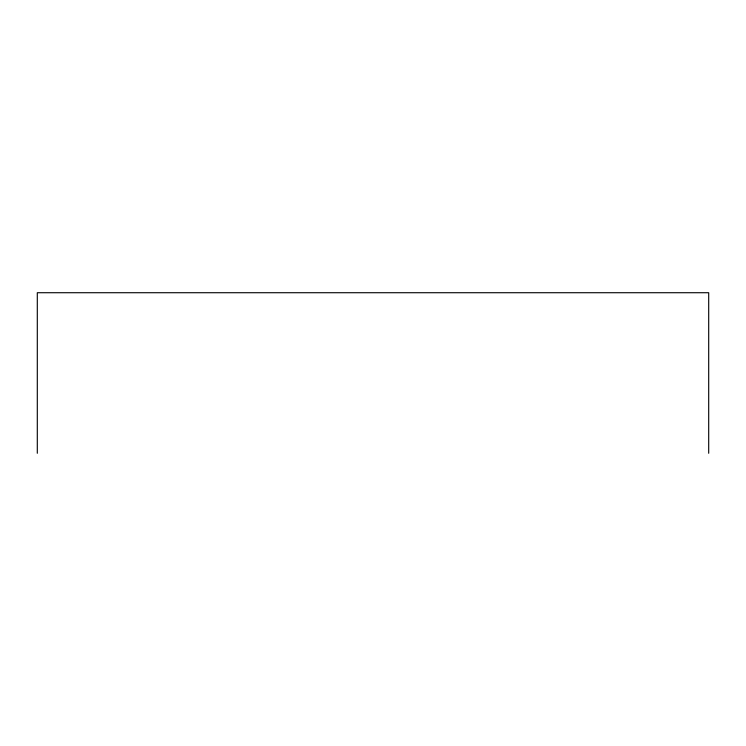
<?xml version="1.0" encoding="UTF-8"?>
<svg xmlns="http://www.w3.org/2000/svg" width="746" height="746" viewBox="0 0 746 746"><rect width="100%" height="100%" fill="white"/><g stroke="black" fill="none" stroke-linecap="round" stroke-linejoin="round"><path stroke-width="1.12" d="M708.7 453.279L708.7 292.721L37.3 292.721L37.3 453.279"/></g></svg>
